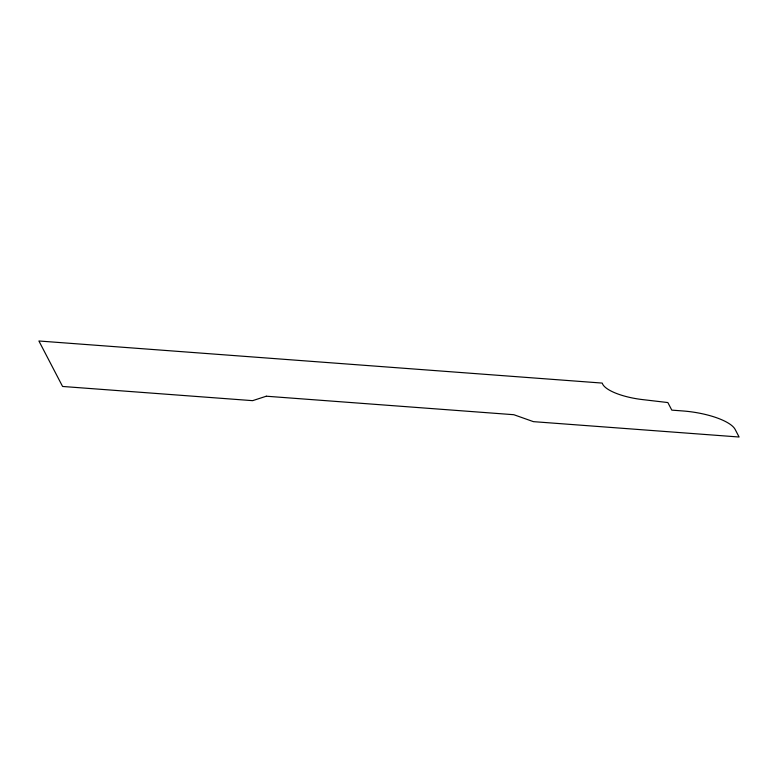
<?xml version="1.0" encoding="UTF-8"?>
<svg xmlns="http://www.w3.org/2000/svg" width="778" height="778" viewBox="0 0 778 778"><rect width="100%" height="100%" fill="white"/><g stroke="black" fill="none" stroke-linecap="round" stroke-linejoin="round"><path stroke-width="1.17" d="M266.3 396.216L252.626 400.66L62.58 386.462L38.9 340.988L602.26 383.087A38.988 12.176 8.3 0 0 643.114 399.659L667.855 402.557L671.803 410.132L682.899 410.959A45.484 14.208 8.3 0 1 735.152 429.437L739.1 437.012L533.416 421.647L513.82 414.713L266.3 396.216"/></g></svg>
